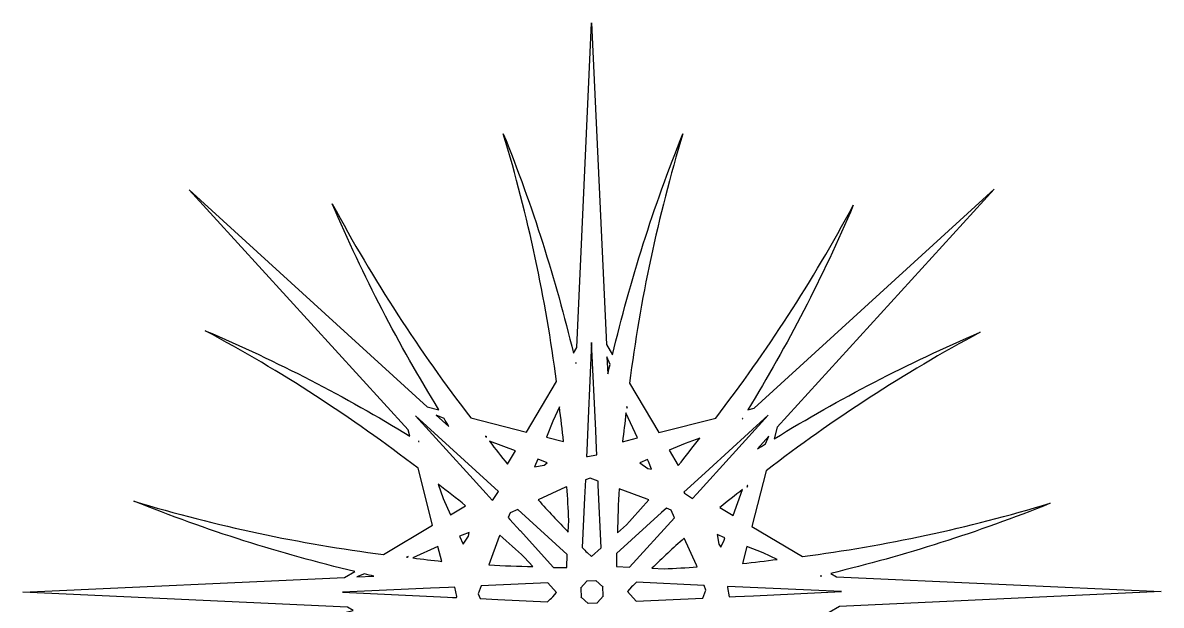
# Model space of a CAD drawing. Header units: centimetres. Extents: x -10.7 to 10.7, y -10.7 to 10.7.
# Drawn here: x -10.68 to 10.68, y -0.25 to 10.68 of the extents above; entities that cross this region are included whole.
import ezdxf

# ---------------------------------------------------------------- set-up
doc = ezdxf.new("R2010")
doc.units = ezdxf.units.CM
doc.header["$MEASUREMENT"] = 0
doc.layers.add('Camada 1', color=7, linetype='Continuous')

msp = doc.modelspace()

# ---------------------------------------------------------------- linework, layer by layer
at = {"layer": 'Camada 1'}
for points, knots in [([(3.91683, -0.70236), (5.48472, -0.9062), (7.02939, -1.2315), (8.59831, -1.70468), (8.59831, -1.70468), (7.2179, -1.14964), (5.84646, -0.71977), (4.45176, -0.38496), (4.45176, -0.38496), (4.45176, -0.38496), (4.64345, -0.2709), (4.64345, -0.2709), (4.64345, -0.2709), (4.64345, -0.2709), (10.68211, 0.00636), (10.68211, 0.00636), (10.68211, 0.00636), (10.68211, 0.00636), (4.59014, 0.28623), (4.59014, 0.28623), (4.59014, 0.28623), (4.59014, 0.28623), (4.48293, 0.3496), (4.48293, 0.3496), (4.48293, 0.3496), (5.86757, 0.68387), (7.22899, 1.11321), (8.59831, 1.66455), (8.59831, 1.66455), (7.04044, 1.19507), (5.50636, 0.8703), (3.94955, 0.66646), (3.94955, 0.66646), (3.94955, 0.66646), (3.0006, 1.22992), (3.0006, 1.22992), (3.0006, 1.22992), (3.0006, 1.22992), (3.26622, 2.27185), (3.26622, 2.27185), (3.26622, 2.27185), (4.51886, 3.23718), (5.84173, 4.09904), (7.28603, 4.87427), (7.28603, 4.87427), (5.91723, 4.29126), (4.64295, 3.62533), (3.41991, 2.87598), (3.41991, 2.87598), (3.41991, 2.87598), (3.47481, 3.09199), (3.47481, 3.09199), (3.47481, 3.09199), (3.47481, 3.09199), (7.549, 7.55855), (7.549, 7.55855), (7.549, 7.55855), (7.549, 7.55855), (3.04285, 3.44789), (3.04285, 3.44789), (3.04285, 3.44789), (3.04285, 3.44789), (2.92297, 3.41725), (2.92297, 3.41725), (2.92297, 3.41725), (3.666, 4.63238), (4.32455, 5.89872), (4.90332, 7.25749), (4.90332, 7.25749), (4.13336, 5.82374), (3.27838, 4.50879), (2.32202, 3.26411), (2.32202, 3.26411), (2.32202, 3.26411), (1.2521, 2.99162), (1.2521, 2.99162), (1.2521, 2.99162), (1.2521, 2.99162), (0.70288, 3.91631), (0.70288, 3.91631), (0.70288, 3.91631), (0.90621, 5.48473), (1.23202, 7.02993), (1.7052, 8.59941), (1.7052, 8.59941), (1.14965, 7.21897), (0.71979, 5.84647), (0.38498, 4.4518), (0.38498, 4.4518), (0.38498, 4.4518), (0.27092, 4.64349), (0.27092, 4.64349), (0.27092, 4.64349), (0.27092, 4.64349), (-0.00631, 10.68215), (-0.00631, 10.68215), (-0.00631, 10.68215), (-0.00631, 10.68215), (-0.28621, 4.58959), (-0.28621, 4.58959), (-0.28621, 4.58959), (-0.28621, 4.58959), (-0.34958, 4.48344), (-0.34958, 4.48344), (-0.34958, 4.48344), (-0.68333, 5.86703), (-1.11266, 7.22897), (-1.664, 8.59938), (-1.664, 8.59938), (-1.19505, 7.04045), (-0.86975, 5.50637), (-0.66644, 3.94904), (-0.66644, 3.94904), (-0.66644, 3.94904), (-1.2299, 3.00059), (-1.2299, 3.00059), (-1.2299, 3.00059), (-1.2299, 3.00059), (-2.27183, 3.2657), (-2.27183, 3.2657), (-2.27183, 3.2657), (-3.23663, 4.51832), (-4.09902, 5.84171), (-4.87425, 7.28604), (-4.87425, 7.28604), (-4.29124, 5.91724), (-3.62478, 4.64296), (-2.87493, 3.4199), (-2.87493, 3.4199), (-2.87493, 3.4199), (-3.09197, 3.47483), (-3.09197, 3.47483), (-3.09197, 3.47483), (-3.09197, 3.47483), (-7.55797, 7.54901), (-7.55797, 7.54901), (-7.55797, 7.54901), (-7.55797, 7.54901), (-3.44788, 3.04284), (-3.44788, 3.04284), (-3.44788, 3.04284), (-3.44788, 3.04284), (-3.41724, 2.92349), (-3.41724, 2.92349), (-3.41724, 2.92349), (-4.63184, 3.66546), (-5.89819, 4.32451), (-7.25695, 4.90382), (-7.25695, 4.90382), (-5.8232, 4.13386), (-4.50878, 3.27835), (-3.2641, 2.32199), (-3.2641, 2.32199), (-3.2641, 2.32199), (-2.99108, 1.25154), (-2.99108, 1.25154), (-2.99108, 1.25154), (-2.99108, 1.25154), (-3.91577, 0.70287), (-3.91577, 0.70287), (-3.91577, 0.70287), (-5.48419, 0.90618), (-7.02939, 1.23201), (-8.59887, 1.70516), (-8.59887, 1.70516), (-7.21843, 1.14961), (-5.84646, 0.71922), (-4.45126, 0.38494), (-4.45126, 0.38494), (-4.45126, 0.38494), (-4.64348, 0.27088), (-4.64348, 0.27088), (-4.64348, 0.27088), (-4.64348, 0.27088), (-10.68214, -0.00632), (-10.68214, -0.00632), (-10.68214, -0.00632), (-10.68214, -0.00632), (-4.58908, -0.2862), (-4.58908, -0.2862), (-4.58908, -0.2862), (-4.58908, -0.2862), (-4.48293, -0.34904), (-4.48293, -0.34904), (-4.48293, -0.34904), (-5.86704, -0.68334), (-7.22793, -1.11265), (-8.59887, -1.66452), (-8.59887, -1.66452), (-7.04047, -1.19451), (-5.50639, -0.86974), (-3.94959, -0.66593), (-3.94959, -0.66593), (-3.94959, -0.66593), (-3.00061, -1.22939), (-3.00061, -1.22939), (-3.00061, -1.22939), (-3.00061, -1.22939), (-3.26625, -2.27182), (-3.26625, -2.27182), (-3.26625, -2.27182), (-4.51887, -3.23718), (-5.84173, -4.09901), (-7.28554, -4.87424), (-7.28554, -4.87424), (-5.91674, -4.29123), (-4.64246, -3.62475), (-3.41992, -2.87545), (-3.41992, -2.87545), (-3.41992, -2.87545), (-3.47538, -3.09193), (-3.47538, -3.09193), (-3.47538, -3.09193), (-3.47538, -3.09193), (-7.549, -7.55796), (-7.549, -7.55796), (-7.549, -7.55796), (-7.549, -7.55796), (-3.04336, -3.44787), (-3.04336, -3.44787), (-3.04336, -3.44787), (-3.04336, -3.44787), (-2.92348, -3.41723), (-2.92348, -3.41723), (-2.92348, -3.41723), (-3.66545, -4.63241), (-4.3245, -5.89873), (-4.90328, -7.257), (-4.90328, -7.257), (-4.13385, -5.82267), (-3.27834, -4.50827), (-2.32198, -3.26359), (-2.32198, -3.26359), (-2.32198, -3.26359), (-1.25206, -2.99104), (-1.25206, -2.99104), (-1.25206, -2.99104), (-1.25206, -2.99104), (-0.70286, -3.91573), (-0.70286, -3.91573), (-0.70286, -3.91573), (-0.90617, -5.48415), (-1.232, -7.02935), (-1.70515, -8.5988), (-1.70515, -8.5988), (-1.1496, -7.21842), (-0.71974, -5.84642), (-0.38493, -4.45177), (-0.38493, -4.45177), (-0.38493, -4.45177), (-0.27034, -4.64396), (-0.27034, -4.64396), (-0.27034, -4.64396), (-0.27034, -4.64396), (0.00689, -10.68215), (0.00689, -10.68215), (0.00689, -10.68215), (0.00689, -10.68215), (0.28679, -4.588), (0.28679, -4.588), (0.28679, -4.588), (0.28679, -4.588), (0.34963, -4.48288), (0.34963, -4.48288), (0.34963, -4.48288), (0.68338, -5.86652), (1.11324, -7.22846), (1.66456, -8.59882), (1.66456, -8.59882), (1.19455, -7.04048), (0.8698, -5.50634), (0.66647, -3.94954), (0.66647, -3.94954), (0.66647, -3.94954), (1.22995, -3.00056), (1.22995, -3.00056), (1.22995, -3.00056), (1.22995, -3.00056), (2.27238, -3.26623), (2.27238, -3.26623), (2.27238, -3.26623), (3.23771, -4.51882), (4.09957, -5.84168), (4.87477, -7.28604), (4.87477, -7.28604), (4.29176, -5.91666), (3.6253, -4.64296), (2.87598, -3.41987), (2.87598, -3.41987), (2.87598, -3.41987), (3.09302, -3.47533), (3.09302, -3.47533), (3.09302, -3.47533), (3.09302, -3.47533), (7.5585, -7.54846), (7.5585, -7.54846), (7.5585, -7.54846), (7.5585, -7.54846), (3.44788, -3.04181), (3.44788, -3.04181), (3.44788, -3.04181), (3.44788, -3.04181), (3.41727, -2.92243), (3.41727, -2.92243), (3.41727, -2.92243), (4.6324, -3.66493), (5.89824, -4.32401), (7.25698, -4.90329), (7.25698, -4.90329), (5.82323, -4.13388), (4.50933, -3.27888), (3.26413, -2.32199), (3.26413, -2.32199), (3.26413, -2.32199), (2.99164, -1.25157), (2.99164, -1.25157), (2.99164, -1.25157), (2.99164, -1.25157), (3.91683, -0.70236), (3.91683, -0.70236)], [0, 0, 0, 0, 0.01234568, 0.01234568, 0.01234568, 0.01234568, 0.02469136, 0.02469136, 0.02469136, 0.02469136, 0.03703704, 0.03703704, 0.03703704, 0.03703704, 0.04938272, 0.04938272, 0.04938272, 0.04938272, 0.0617284, 0.0617284, 0.0617284, 0.0617284, 0.07407407, 0.07407407, 0.07407407, 0.07407407, 0.08641975, 0.08641975, 0.08641975, 0.08641975, 0.09876543, 0.09876543, 0.09876543, 0.09876543, 0.11111111, 0.11111111, 0.11111111, 0.11111111, 0.12345679, 0.12345679, 0.12345679, 0.12345679, 0.13580247, 0.13580247, 0.13580247, 0.13580247, 0.14814815, 0.14814815, 0.14814815, 0.14814815, 0.16049383, 0.16049383, 0.16049383, 0.16049383, 0.17283951, 0.17283951, 0.17283951, 0.17283951, 0.18518519, 0.18518519, 0.18518519, 0.18518519, 0.19753086, 0.19753086, 0.19753086, 0.19753086, 0.20987654, 0.20987654, 0.20987654, 0.20987654, 0.22222222, 0.22222222, 0.22222222, 0.22222222, 0.2345679, 0.2345679, 0.2345679, 0.2345679, 0.24691358, 0.24691358, 0.24691358, 0.24691358, 0.25925926, 0.25925926, 0.25925926, 0.25925926, 0.27160494, 0.27160494, 0.27160494, 0.27160494, 0.28395062, 0.28395062, 0.28395062, 0.28395062, 0.2962963, 0.2962963, 0.2962963, 0.2962963, 0.30864198, 0.30864198, 0.30864198, 0.30864198, 0.32098765, 0.32098765, 0.32098765, 0.32098765, 0.33333333, 0.33333333, 0.33333333, 0.33333333, 0.34567901, 0.34567901, 0.34567901, 0.34567901, 0.35802469, 0.35802469, 0.35802469, 0.35802469, 0.37037037, 0.37037037, 0.37037037, 0.37037037, 0.38271605, 0.38271605, 0.38271605, 0.38271605, 0.39506173, 0.39506173, 0.39506173, 0.39506173, 0.40740741, 0.40740741, 0.40740741, 0.40740741, 0.41975309, 0.41975309, 0.41975309, 0.41975309, 0.43209877, 0.43209877, 0.43209877, 0.43209877, 0.44444444, 0.44444444, 0.44444444, 0.44444444, 0.45679012, 0.45679012, 0.45679012, 0.45679012, 0.4691358, 0.4691358, 0.4691358, 0.4691358, 0.48148148, 0.48148148, 0.48148148, 0.48148148, 0.49382716, 0.49382716, 0.49382716, 0.49382716, 0.50617284, 0.50617284, 0.50617284, 0.50617284, 0.51851852, 0.51851852, 0.51851852, 0.51851852, 0.5308642, 0.5308642, 0.5308642, 0.5308642, 0.54320988, 0.54320988, 0.54320988, 0.54320988, 0.55555556, 0.55555556, 0.55555556, 0.55555556, 0.56790123, 0.56790123, 0.56790123, 0.56790123, 0.58024691, 0.58024691, 0.58024691, 0.58024691, 0.59259259, 0.59259259, 0.59259259, 0.59259259, 0.60493827, 0.60493827, 0.60493827, 0.60493827, 0.61728395, 0.61728395, 0.61728395, 0.61728395, 0.62962963, 0.62962963, 0.62962963, 0.62962963, 0.64197531, 0.64197531, 0.64197531, 0.64197531, 0.65432099, 0.65432099, 0.65432099, 0.65432099, 0.66666667, 0.66666667, 0.66666667, 0.66666667, 0.67901235, 0.67901235, 0.67901235, 0.67901235, 0.69135802, 0.69135802, 0.69135802, 0.69135802, 0.7037037, 0.7037037, 0.7037037, 0.7037037, 0.71604938, 0.71604938, 0.71604938, 0.71604938, 0.72839506, 0.72839506, 0.72839506, 0.72839506, 0.74074074, 0.74074074, 0.74074074, 0.74074074, 0.75308642, 0.75308642, 0.75308642, 0.75308642, 0.7654321, 0.7654321, 0.7654321, 0.7654321, 0.77777778, 0.77777778, 0.77777778, 0.77777778, 0.79012346, 0.79012346, 0.79012346, 0.79012346, 0.80246914, 0.80246914, 0.80246914, 0.80246914, 0.81481481, 0.81481481, 0.81481481, 0.81481481, 0.82716049, 0.82716049, 0.82716049, 0.82716049, 0.83950617, 0.83950617, 0.83950617, 0.83950617, 0.85185185, 0.85185185, 0.85185185, 0.85185185, 0.86419753, 0.86419753, 0.86419753, 0.86419753, 0.87654321, 0.87654321, 0.87654321, 0.87654321, 0.88888889, 0.88888889, 0.88888889, 0.88888889, 0.90123457, 0.90123457, 0.90123457, 0.90123457, 0.91358025, 0.91358025, 0.91358025, 0.91358025, 0.92592593, 0.92592593, 0.92592593, 0.92592593, 0.9382716, 0.9382716, 0.9382716, 0.9382716, 0.95061728, 0.95061728, 0.95061728, 0.95061728, 0.96296296, 0.96296296, 0.96296296, 0.96296296, 0.97530864, 0.97530864, 0.97530864, 0.97530864, 1, 1, 1, 1]), ([(-0.07179, 3.25726), (-0.07179, 3.25726), (-0.00631, 4.68204), (-0.00631, 4.68204), (-0.00631, 4.68204), (-0.00631, 4.68204), (0.06973, 3.03281), (0.06973, 3.03281), (0.06973, 3.03281), (0.06917, 3.03228), (0.06917, 3.03175), (0.06917, 3.03175), (0.06917, 3.03175), (0.06917, 3.03175), (0.08449, 2.69377), (0.08449, 2.69377), (0.08449, 2.69377), (0.08449, 2.69377), (0.08978, 2.57389), (0.08978, 2.57389), (0.08978, 2.57389), (0.08978, 2.57389), (-0.08291, 2.5401), (-0.08291, 2.5401), (-0.08291, 2.5401), (-0.08291, 2.5401), (-0.10455, 2.54433), (-0.10455, 2.54433), (-0.10455, 2.54433), (-0.10455, 2.54433), (-0.09979, 2.64678), (-0.09979, 2.64678), (-0.09979, 2.64678), (-0.09979, 2.64678), (-0.07179, 3.25726), (-0.07179, 3.25726)], [0, 0, 0, 0, 0.1, 0.1, 0.1, 0.1, 0.2, 0.2, 0.2, 0.2, 0.3, 0.3, 0.3, 0.3, 0.4, 0.4, 0.4, 0.4, 0.5, 0.5, 0.5, 0.5, 0.6, 0.6, 0.6, 0.6, 0.7, 0.7, 0.7, 0.7, 0.8, 0.8, 0.8, 0.8, 1, 1, 1, 1]), ([(-0.29889, 4.30551), (-0.29889, 4.30551), (-0.29995, 4.2886), (-0.29995, 4.2886), (-0.29995, 4.2886), (-0.30048, 4.29178), (-0.30154, 4.29442), (-0.30207, 4.29757), (-0.30207, 4.29757), (-0.30207, 4.29757), (-0.29889, 4.30551), (-0.29889, 4.30551)], [0, 0, 0, 0, 0.25, 0.25, 0.25, 0.25, 0.5, 0.5, 0.5, 0.5, 1, 1, 1, 1]), ([(0.33902, 4.26696), (0.32582, 4.20888), (0.30947, 4.15131), (0.29626, 4.09323), (0.29626, 4.09323), (0.29626, 4.09323), (0.28144, 4.41271), (0.28144, 4.41271), (0.28144, 4.41271), (0.28144, 4.41271), (0.33902, 4.26696), (0.33902, 4.26696)], [0, 0, 0, 0, 0.25, 0.25, 0.25, 0.25, 0.5, 0.5, 0.5, 0.5, 1, 1, 1, 1]), ([(-0.61099, 3.47483), (-0.58617, 3.25726), (-0.555, 3.04181), (-0.53495, 2.82319), (-0.53495, 2.82319), (-0.53495, 2.82319), (-0.85496, 2.90452), (-0.85496, 2.90452), (-0.85496, 2.90452), (-0.85496, 2.90452), (-0.73455, 3.20765), (-0.73455, 3.20765), (-0.73455, 3.20765), (-0.73455, 3.20765), (-0.61099, 3.47483), (-0.61099, 3.47483)], [0, 0, 0, 0, 0.2, 0.2, 0.2, 0.2, 0.4, 0.4, 0.4, 0.4, 0.6, 0.6, 0.6, 0.6, 1, 1, 1, 1]), ([(0.66277, 3.45107), (0.66277, 3.45107), (0.65063, 3.46904), (0.65063, 3.46904), (0.65063, 3.46904), (0.65116, 3.47222), (0.65169, 3.47536), (0.65222, 3.47907), (0.65222, 3.47907), (0.65222, 3.47907), (0.66277, 3.45107), (0.66277, 3.45107)], [0, 0, 0, 0, 0.25, 0.25, 0.25, 0.25, 0.5, 0.5, 0.5, 0.5, 1, 1, 1, 1]), ([(-1.75587, 1.8842), (-1.75587, 1.8842), (-1.85514, 1.73688), (-1.85514, 1.73688), (-1.85514, 1.73688), (-1.85514, 1.73688), (-1.87258, 1.72526), (-1.87258, 1.72526), (-1.87258, 1.72526), (-1.87258, 1.72526), (-1.98558, 1.84882), (-1.98558, 1.84882), (-1.98558, 1.84882), (-1.98558, 1.84882), (-2.35417, 2.25281), (-2.35417, 2.25281), (-2.35417, 2.25281), (-2.3547, 2.25281), (-2.35523, 2.25334), (-2.35523, 2.25387), (-2.35523, 2.25387), (-2.35523, 2.25387), (-3.3153, 3.30583), (-3.3153, 3.30583), (-3.3153, 3.30583), (-3.3153, 3.30583), (-1.75587, 1.8842), (-1.75587, 1.8842)], [0, 0, 0, 0, 0.125, 0.125, 0.125, 0.125, 0.25, 0.25, 0.25, 0.25, 0.375, 0.375, 0.375, 0.375, 0.5, 0.5, 0.5, 0.5, 0.625, 0.625, 0.625, 0.625, 0.75, 0.75, 0.75, 0.75, 1, 1, 1, 1]), ([(-2.77719, 3.25726), (-2.74552, 3.20657), (-2.71594, 3.15375), (-2.68424, 3.10306), (-2.68424, 3.10306), (-2.68424, 3.10306), (-2.92136, 3.3196), (-2.92136, 3.3196), (-2.92136, 3.3196), (-2.92136, 3.3196), (-2.77719, 3.25726), (-2.77719, 3.25726)], [0, 0, 0, 0, 0.25, 0.25, 0.25, 0.25, 0.5, 0.5, 0.5, 0.5, 1, 1, 1, 1]), ([(0.63792, 3.35971), (0.63792, 3.35971), (0.85551, 2.89076), (0.85551, 2.89076), (0.85551, 2.89076), (0.85551, 2.89076), (0.57508, 2.81895), (0.57508, 2.81895), (0.57508, 2.81895), (0.59146, 3.00059), (0.6184, 3.1791), (0.63792, 3.35971)], [0, 0, 0, 0, 0.25, 0.25, 0.25, 0.25, 0.5, 0.5, 0.5, 0.5, 1, 1, 1, 1]), ([(1.96449, 1.84515), (1.96449, 1.84515), (1.88422, 1.75641), (1.88422, 1.75641), (1.88422, 1.75641), (1.88422, 1.75641), (1.73584, 1.85621), (1.73584, 1.85621), (1.73584, 1.85621), (1.73584, 1.85621), (1.72475, 1.87259), (1.72475, 1.87259), (1.72475, 1.87259), (1.72475, 1.87259), (1.8494, 1.98615), (1.8494, 1.98615), (1.8494, 1.98615), (1.8494, 1.98615), (1.8494, 1.98668), (1.8494, 1.98668), (1.8494, 1.98668), (1.8494, 1.98668), (2.19899, 2.30566), (2.19899, 2.30566), (2.19899, 2.30566), (2.19899, 2.30566), (3.30585, 3.31536), (3.30585, 3.31536), (3.30585, 3.31536), (3.30585, 3.31536), (1.96449, 1.84515), (1.96449, 1.84515)], [0, 0, 0, 0, 0.11111111, 0.11111111, 0.11111111, 0.11111111, 0.22222222, 0.22222222, 0.22222222, 0.22222222, 0.33333333, 0.33333333, 0.33333333, 0.33333333, 0.44444444, 0.44444444, 0.44444444, 0.44444444, 0.55555556, 0.55555556, 0.55555556, 0.55555556, 0.66666667, 0.66666667, 0.66666667, 0.66666667, 0.77777778, 0.77777778, 0.77777778, 0.77777778, 1, 1, 1, 1]), ([(2.83267, 3.2562), (2.83267, 3.2562), (2.82105, 3.24564), (2.82105, 3.24564), (2.82105, 3.24564), (2.82264, 3.24829), (2.82423, 3.25093), (2.82581, 3.25302), (2.82581, 3.25302), (2.82581, 3.25302), (2.83267, 3.2562), (2.83267, 3.2562)], [0, 0, 0, 0, 0.25, 0.25, 0.25, 0.25, 0.5, 0.5, 0.5, 0.5, 1, 1, 1, 1]), ([(-3.25616, 2.83266), (-3.25616, 2.83266), (-3.2456, 2.82104), (-3.2456, 2.82104), (-3.2456, 2.82104), (-3.24825, 2.82316), (-3.25036, 2.82422), (-3.25298, 2.8258), (-3.25298, 2.8258), (-3.25298, 2.8258), (-3.25616, 2.83266), (-3.25616, 2.83266)], [0, 0, 0, 0, 0.25, 0.25, 0.25, 0.25, 0.5, 0.5, 0.5, 0.5, 1, 1, 1, 1]), ([(-1.97082, 2.90925), (-1.97082, 2.90925), (-1.99299, 2.91348), (-1.99299, 2.91348), (-1.99299, 2.91348), (-1.99458, 2.91613), (-1.99669, 2.91875), (-1.99881, 2.92139), (-1.99881, 2.92139), (-1.99881, 2.92139), (-1.97082, 2.90925), (-1.97082, 2.90925)], [0, 0, 0, 0, 0.25, 0.25, 0.25, 0.25, 0.5, 0.5, 0.5, 0.5, 1, 1, 1, 1]), ([(-1.58638, 2.39964), (-1.70309, 2.54011), (-1.81083, 2.68534), (-1.92436, 2.82739), (-1.92436, 2.82739), (-1.92436, 2.82739), (-1.43853, 2.6489), (-1.43853, 2.6489), (-1.43853, 2.6489), (-1.43853, 2.6489), (-1.58638, 2.39964), (-1.58638, 2.39964)], [0, 0, 0, 0, 0.25, 0.25, 0.25, 0.25, 0.5, 0.5, 0.5, 0.5, 1, 1, 1, 1]), ([(2.02574, 2.8897), (1.88951, 2.71859), (1.75907, 2.54328), (1.61857, 2.37482), (1.61857, 2.37482), (1.61857, 2.37482), (1.44958, 2.65946), (1.44958, 2.65946), (1.44958, 2.65946), (1.44958, 2.65946), (1.74898, 2.78831), (1.74898, 2.78831), (1.74898, 2.78831), (1.74898, 2.78831), (2.02574, 2.8897), (2.02574, 2.8897)], [0, 0, 0, 0, 0.2, 0.2, 0.2, 0.2, 0.4, 0.4, 0.4, 0.4, 0.6, 0.6, 0.6, 0.6, 1, 1, 1, 1]), ([(3.25725, 2.77773), (3.20656, 2.74606), (3.1548, 2.71701), (3.10411, 2.68531), (3.10411, 2.68531), (3.10411, 2.68531), (3.31959, 2.92137), (3.31959, 2.92137), (3.31959, 2.92137), (3.31959, 2.92137), (3.25725, 2.77773), (3.25725, 2.77773)], [0, 0, 0, 0, 0.25, 0.25, 0.25, 0.25, 0.5, 0.5, 0.5, 0.5, 1, 1, 1, 1]), ([(-0.83911, 2.42075), (-0.83911, 2.42075), (-0.89824, 2.38061), (-0.89824, 2.38061), (-0.89824, 2.38061), (-0.89824, 2.38061), (-1.07673, 2.34576), (-1.07673, 2.34576), (-1.07673, 2.34576), (-1.07673, 2.34576), (-1.0176, 2.49469), (-1.0176, 2.49469), (-1.0176, 2.49469), (-1.0176, 2.49469), (-0.97746, 2.48043), (-0.97746, 2.48043), (-0.97746, 2.48043), (-0.97746, 2.48043), (-0.83911, 2.42075), (-0.83911, 2.42075)], [0, 0, 0, 0, 0.16666667, 0.16666667, 0.16666667, 0.16666667, 0.33333333, 0.33333333, 0.33333333, 0.33333333, 0.5, 0.5, 0.5, 0.5, 0.66666667, 0.66666667, 0.66666667, 0.66666667, 1, 1, 1, 1]), ([(1.11743, 2.30563), (1.11743, 2.30563), (1.04827, 2.31883), (1.04827, 2.31883), (1.04827, 2.31883), (1.04827, 2.31883), (0.89722, 2.42075), (0.89722, 2.42075), (0.89722, 2.42075), (0.89722, 2.42075), (1.04457, 2.48412), (1.04457, 2.48412), (1.04457, 2.48412), (1.04457, 2.48412), (1.05986, 2.45033), (1.05986, 2.45033), (1.05986, 2.45033), (1.05986, 2.45033), (1.11743, 2.30563), (1.11743, 2.30563)], [0, 0, 0, 0, 0.16666667, 0.16666667, 0.16666667, 0.16666667, 0.33333333, 0.33333333, 0.33333333, 0.33333333, 0.5, 0.5, 0.5, 0.5, 0.66666667, 0.66666667, 0.66666667, 0.66666667, 1, 1, 1, 1]), ([(-2.88969, 2.02576), (-2.71805, 1.88953), (-2.54327, 1.75856), (-2.37428, 1.61809), (-2.37428, 1.61809), (-2.37428, 1.61809), (-2.65839, 1.4491), (-2.65839, 1.4491), (-2.65839, 1.4491), (-2.65839, 1.4491), (-2.78989, 1.75329), (-2.78989, 1.75329), (-2.78989, 1.75329), (-2.78989, 1.75329), (-2.88969, 2.02576), (-2.88969, 2.02576)], [0, 0, 0, 0, 0.2, 0.2, 0.2, 0.2, 0.4, 0.4, 0.4, 0.4, 0.6, 0.6, 0.6, 0.6, 1, 1, 1, 1]), ([(-0.49746, 1.96554), (-0.49746, 1.96554), (-0.46947, 1.97557), (-0.46947, 1.97557), (-0.46947, 1.97557), (-0.4568, 1.76697), (-0.44359, 1.5589), (-0.43462, 1.34875), (-0.43462, 1.34875), (-0.43462, 1.34875), (-0.44518, 1.12007), (-0.44518, 1.12007), (-0.44518, 1.12007), (-0.63478, 1.32234), (-0.827, 1.523), (-1.00864, 1.7279), (-1.00864, 1.7279), (-1.00864, 1.7279), (-0.49746, 1.96554), (-0.49746, 1.96554)], [0, 0, 0, 0, 0.16666667, 0.16666667, 0.16666667, 0.16666667, 0.33333333, 0.33333333, 0.33333333, 0.33333333, 0.5, 0.5, 0.5, 0.5, 0.66666667, 0.66666667, 0.66666667, 0.66666667, 1, 1, 1, 1]), ([(0.11299, 2.08066), (0.11299, 2.08066), (0.11619, 2.00779), (0.11619, 2.00779), (0.11619, 2.00779), (0.11619, 2.00779), (0.17056, 0.82751), (0.17056, 0.82751), (0.17056, 0.82751), (0.17056, 0.82751), (-0.00952, 0.66326), (-0.00952, 0.66326), (-0.00952, 0.66326), (-0.00952, 0.66326), (-0.09138, 0.73824), (-0.09138, 0.73824), (-0.09138, 0.73824), (-0.12305, 0.77047), (-0.15157, 0.80425), (-0.18274, 0.83698), (-0.18274, 0.83698), (-0.18274, 0.83698), (-0.13996, 1.76905), (-0.13996, 1.76905), (-0.13996, 1.76905), (-0.13996, 1.76799), (-0.14049, 1.76587), (-0.14049, 1.76482), (-0.14049, 1.76482), (-0.14049, 1.76482), (-0.12464, 2.10174), (-0.12464, 2.10174), (-0.12464, 2.10174), (-0.12464, 2.10174), (-0.03434, 2.13447), (-0.03434, 2.13447), (-0.03434, 2.13447), (-0.03434, 2.13447), (0.11299, 2.08066), (0.11299, 2.08066)], [0, 0, 0, 0, 0.09090909, 0.09090909, 0.09090909, 0.09090909, 0.18181818, 0.18181818, 0.18181818, 0.18181818, 0.27272727, 0.27272727, 0.27272727, 0.27272727, 0.36363636, 0.36363636, 0.36363636, 0.36363636, 0.45454545, 0.45454545, 0.45454545, 0.45454545, 0.54545455, 0.54545455, 0.54545455, 0.54545455, 0.63636364, 0.63636364, 0.63636364, 0.63636364, 0.72727273, 0.72727273, 0.72727273, 0.72727273, 0.81818182, 0.81818182, 0.81818182, 0.81818182, 1, 1, 1, 1]), ([(1.03612, 1.7427), (1.03612, 1.7427), (1.06517, 1.72897), (1.06517, 1.72897), (1.06517, 1.72897), (0.92788, 1.57371), (0.79003, 1.4174), (0.64797, 1.2632), (0.64797, 1.2632), (0.64797, 1.2632), (0.47739, 1.10741), (0.47739, 1.10741), (0.47739, 1.10741), (0.48583, 1.38411), (0.49218, 1.66243), (0.50856, 1.93598), (0.50856, 1.93598), (0.50856, 1.93598), (1.03612, 1.7427), (1.03612, 1.7427)], [0, 0, 0, 0, 0.16666667, 0.16666667, 0.16666667, 0.16666667, 0.33333333, 0.33333333, 0.33333333, 0.33333333, 0.5, 0.5, 0.5, 0.5, 0.66666667, 0.66666667, 0.66666667, 0.66666667, 1, 1, 1, 1]), ([(2.39963, 1.58639), (2.53957, 1.7031), (2.6848, 1.81084), (2.82632, 1.92437), (2.82632, 1.92437), (2.82632, 1.92437), (2.64889, 1.43854), (2.64889, 1.43854), (2.64889, 1.43854), (2.64889, 1.43854), (2.39963, 1.58639), (2.39963, 1.58639)], [0, 0, 0, 0, 0.25, 0.25, 0.25, 0.25, 0.5, 0.5, 0.5, 0.5, 1, 1, 1, 1]), ([(2.90871, 1.96977), (2.90871, 1.96977), (2.91292, 1.993), (2.91292, 1.993), (2.91292, 1.993), (2.91557, 1.99512), (2.91821, 1.99723), (2.92136, 1.99935), (2.92136, 1.99935), (2.92136, 1.99935), (2.90871, 1.96977), (2.90871, 1.96977)], [0, 0, 0, 0, 0.25, 0.25, 0.25, 0.25, 0.5, 0.5, 0.5, 0.5, 1, 1, 1, 1]), ([(-1.34979, 1.15176), (-1.34926, 1.15123), (-1.3482, 1.15017), (-1.34767, 1.14911), (-1.34767, 1.14911), (-1.34767, 1.14911), (-1.53989, 1.35982), (-1.53989, 1.35982), (-1.53989, 1.35982), (-1.53989, 1.35982), (-1.57474, 1.39784), (-1.57474, 1.39784), (-1.57474, 1.39784), (-1.57474, 1.39784), (-1.53407, 1.48444), (-1.53407, 1.48444), (-1.53407, 1.48444), (-1.53407, 1.48444), (-1.39096, 1.55098), (-1.39096, 1.55098), (-1.39096, 1.55098), (-1.39096, 1.55098), (-0.46418, 0.7055), (-0.46418, 0.7055), (-0.46418, 0.7055), (-0.46418, 0.7055), (-0.47527, 0.46206), (-0.47527, 0.46206), (-0.47527, 0.46206), (-0.47527, 0.46206), (-0.58722, 0.4573), (-0.58722, 0.4573), (-0.58722, 0.4573), (-0.63209, 0.45783), (-0.67593, 0.46153), (-0.72083, 0.46206), (-0.72083, 0.46206), (-0.72083, 0.46206), (-1.34979, 1.15176), (-1.34979, 1.15176)], [0, 0, 0, 0, 0.09090909, 0.09090909, 0.09090909, 0.09090909, 0.18181818, 0.18181818, 0.18181818, 0.18181818, 0.27272727, 0.27272727, 0.27272727, 0.27272727, 0.36363636, 0.36363636, 0.36363636, 0.36363636, 0.45454545, 0.45454545, 0.45454545, 0.45454545, 0.54545455, 0.54545455, 0.54545455, 0.54545455, 0.63636364, 0.63636364, 0.63636364, 0.63636364, 0.72727273, 0.72727273, 0.72727273, 0.72727273, 0.81818182, 0.81818182, 0.81818182, 0.81818182, 1, 1, 1, 1]), ([(1.30491, 1.49027), (1.30491, 1.49027), (1.30544, 1.48974), (1.30544, 1.48974), (1.30544, 1.48974), (1.30544, 1.48974), (1.39839, 1.57475), (1.39839, 1.57475), (1.39839, 1.57475), (1.39839, 1.57475), (1.48449, 1.53461), (1.48449, 1.53461), (1.48449, 1.53461), (1.48449, 1.53461), (1.55103, 1.3915), (1.55103, 1.3915), (1.55103, 1.3915), (1.55103, 1.3915), (0.70552, 0.46471), (0.70552, 0.46471), (0.70552, 0.46471), (0.70552, 0.46471), (0.46261, 0.47633), (0.46261, 0.47633), (0.46261, 0.47633), (0.46261, 0.47633), (0.45732, 0.58722), (0.45732, 0.58722), (0.45732, 0.58722), (0.45788, 0.63262), (0.46155, 0.67593), (0.46261, 0.72134), (0.46261, 0.72134), (0.46261, 0.72134), (1.30491, 1.49027), (1.30491, 1.49027)], [0, 0, 0, 0, 0.1, 0.1, 0.1, 0.1, 0.2, 0.2, 0.2, 0.2, 0.3, 0.3, 0.3, 0.3, 0.4, 0.4, 0.4, 0.4, 0.5, 0.5, 0.5, 0.5, 0.6, 0.6, 0.6, 0.6, 0.7, 0.7, 0.7, 0.7, 0.8, 0.8, 0.8, 0.8, 1, 1, 1, 1]), ([(-2.30456, 1.1185), (-2.30456, 1.1185), (-2.31829, 1.04878), (-2.31829, 1.04878), (-2.31829, 1.04878), (-2.31829, 1.04878), (-2.42021, 0.8972), (-2.42021, 0.8972), (-2.42021, 0.8972), (-2.42021, 0.8972), (-2.48358, 1.04455), (-2.48358, 1.04455), (-2.48358, 1.04455), (-2.48358, 1.04455), (-2.43818, 1.06566), (-2.43818, 1.06566), (-2.43818, 1.06566), (-2.43818, 1.06566), (-2.30456, 1.1185), (-2.30456, 1.1185)], [0, 0, 0, 0, 0.16666667, 0.16666667, 0.16666667, 0.16666667, 0.33333333, 0.33333333, 0.33333333, 0.33333333, 0.5, 0.5, 0.5, 0.5, 0.66666667, 0.66666667, 0.66666667, 0.66666667, 1, 1, 1, 1]), ([(2.42024, 0.83913), (2.42024, 0.83913), (2.38116, 0.89774), (2.38116, 0.89774), (2.38116, 0.89774), (2.38116, 0.89774), (2.34579, 1.07729), (2.34579, 1.07729), (2.34579, 1.07729), (2.34579, 1.07729), (2.4947, 1.01816), (2.4947, 1.01816), (2.4947, 1.01816), (2.4947, 1.01816), (2.47885, 0.97485), (2.47885, 0.97485), (2.47885, 0.97485), (2.47885, 0.97485), (2.42024, 0.83913), (2.42024, 0.83913)], [0, 0, 0, 0, 0.16666667, 0.16666667, 0.16666667, 0.16666667, 0.33333333, 0.33333333, 0.33333333, 0.33333333, 0.5, 0.5, 0.5, 0.5, 0.66666667, 0.66666667, 0.66666667, 0.66666667, 1, 1, 1, 1]), ([(-2.81894, 0.5751), (-3.0006, 0.59148), (-3.17909, 0.61841), (-3.3597, 0.63794), (-3.3597, 0.63794), (-3.3597, 0.63794), (-2.89022, 0.85551), (-2.89022, 0.85551), (-2.89022, 0.85551), (-2.89022, 0.85551), (-2.81894, 0.5751), (-2.81894, 0.5751)], [0, 0, 0, 0, 0.25, 0.25, 0.25, 0.25, 0.5, 0.5, 0.5, 0.5, 1, 1, 1, 1]), ([(-1.73952, 1.04193), (-1.73952, 1.04193), (-1.72896, 1.06516), (-1.72896, 1.06516), (-1.72896, 1.06516), (-1.57317, 0.92734), (-1.41739, 0.79002), (-1.26372, 0.64849), (-1.26372, 0.64849), (-1.26372, 0.64849), (-1.1074, 0.47685), (-1.1074, 0.47685), (-1.1074, 0.47685), (-1.38357, 0.48582), (-1.66138, 0.49217), (-1.93491, 0.50905), (-1.93491, 0.50905), (-1.93491, 0.50905), (-1.73952, 1.04193), (-1.73952, 1.04193)], [0, 0, 0, 0, 0.16666667, 0.16666667, 0.16666667, 0.16666667, 0.33333333, 0.33333333, 0.33333333, 0.33333333, 0.5, 0.5, 0.5, 0.5, 0.66666667, 0.66666667, 0.66666667, 0.66666667, 1, 1, 1, 1]), ([(1.96396, 0.5017), (1.96396, 0.5017), (1.97555, 0.46947), (1.97555, 0.46947), (1.97555, 0.46947), (1.76857, 0.4568), (1.56206, 0.44359), (1.35296, 0.43515), (1.35296, 0.43515), (1.35296, 0.43515), (1.12005, 0.44571), (1.12005, 0.44571), (1.12005, 0.44571), (1.32232, 0.63531), (1.52298, 0.827), (1.72841, 1.00917), (1.72841, 1.00917), (1.72841, 1.00917), (1.96396, 0.5017), (1.96396, 0.5017)], [0, 0, 0, 0, 0.16666667, 0.16666667, 0.16666667, 0.16666667, 0.33333333, 0.33333333, 0.33333333, 0.33333333, 0.5, 0.5, 0.5, 0.5, 0.66666667, 0.66666667, 0.66666667, 0.66666667, 1, 1, 1, 1]), ([(3.4764, 0.61153), (3.2583, 0.58618), (3.04232, 0.55501), (2.82317, 0.53496), (2.82317, 0.53496), (2.82317, 0.53496), (2.90503, 0.8555), (2.90503, 0.8555), (2.90503, 0.8555), (2.90503, 0.8555), (3.21078, 0.73406), (3.21078, 0.73406), (3.21078, 0.73406), (3.21078, 0.73406), (3.4764, 0.61153), (3.4764, 0.61153)], [0, 0, 0, 0, 0.2, 0.2, 0.2, 0.2, 0.4, 0.4, 0.4, 0.4, 0.6, 0.6, 0.6, 0.6, 1, 1, 1, 1]), ([(-3.44999, 0.66381), (-3.44999, 0.66381), (-3.46901, 0.65061), (-3.46901, 0.65061), (-3.46901, 0.65061), (-3.47271, 0.65167), (-3.47586, 0.65167), (-3.47957, 0.6522), (-3.47957, 0.6522), (-3.47957, 0.6522), (-3.44999, 0.66381), (-3.44999, 0.66381)], [0, 0, 0, 0, 0.25, 0.25, 0.25, 0.25, 0.5, 0.5, 0.5, 0.5, 1, 1, 1, 1]), ([(-4.26748, 0.33904), (-4.20887, 0.32584), (-4.1513, 0.30946), (-4.09323, 0.29626), (-4.09323, 0.29626), (-4.09323, 0.29626), (-4.41271, 0.28147), (-4.41271, 0.28147), (-4.41271, 0.28147), (-4.41271, 0.28147), (-4.26748, 0.33904), (-4.26748, 0.33904)], [0, 0, 0, 0, 0.25, 0.25, 0.25, 0.25, 0.5, 0.5, 0.5, 0.5, 1, 1, 1, 1]), ([(-0.07288, -0.21545), (-0.07288, -0.21545), (-0.2012, -0.09819), (-0.2012, -0.09819), (-0.2012, -0.09819), (-0.2012, -0.09819), (-0.20438, -0.10137), (-0.20438, -0.10137), (-0.20438, -0.10137), (-0.20438, -0.10137), (-0.21229, 0.07291), (-0.21229, 0.07291), (-0.21229, 0.07291), (-0.21229, 0.07291), (-0.21546, 0.07292), (-0.21546, 0.07292), (-0.21546, 0.07292), (-0.21546, 0.07292), (-0.09822, 0.20175), (-0.09822, 0.20175), (-0.09822, 0.20175), (-0.09822, 0.20175), (-0.10034, 0.20387), (-0.10034, 0.20387), (-0.10034, 0.20387), (-0.10034, 0.20387), (0.07288, 0.21181), (0.07288, 0.21181), (0.07288, 0.21181), (0.07288, 0.21181), (0.07288, 0.21657), (0.07288, 0.21657), (0.07288, 0.21657), (0.07288, 0.21657), (0.20171, 0.0988), (0.20171, 0.0988), (0.20171, 0.0988), (0.20171, 0.0988), (0.20436, 0.10147), (0.20436, 0.10147), (0.20436, 0.10147), (0.20436, 0.10147), (0.2123, -0.07228), (0.2123, -0.07228), (0.2123, -0.07228), (0.2123, -0.07228), (0.21546, -0.07228), (0.21546, -0.07228), (0.21546, -0.07228), (0.21546, -0.07228), (0.0982, -0.20063), (0.0982, -0.20063), (0.0982, -0.20063), (0.0982, -0.20063), (0.10138, -0.20378), (0.10138, -0.20378), (0.10138, -0.20378), (0.10138, -0.20378), (-0.07287, -0.21169), (-0.07287, -0.21169), (-0.07287, -0.21169), (-0.07287, -0.21169), (-0.07288, -0.21545), (-0.07288, -0.21545)], [0, 0, 0, 0, 0.05882353, 0.05882353, 0.05882353, 0.05882353, 0.11764706, 0.11764706, 0.11764706, 0.11764706, 0.17647059, 0.17647059, 0.17647059, 0.17647059, 0.23529412, 0.23529412, 0.23529412, 0.23529412, 0.29411765, 0.29411765, 0.29411765, 0.29411765, 0.35294118, 0.35294118, 0.35294118, 0.35294118, 0.41176471, 0.41176471, 0.41176471, 0.41176471, 0.47058824, 0.47058824, 0.47058824, 0.47058824, 0.52941176, 0.52941176, 0.52941176, 0.52941176, 0.58823529, 0.58823529, 0.58823529, 0.58823529, 0.64705882, 0.64705882, 0.64705882, 0.64705882, 0.70588235, 0.70588235, 0.70588235, 0.70588235, 0.76470588, 0.76470588, 0.76470588, 0.76470588, 0.82352941, 0.82352941, 0.82352941, 0.82352941, 0.88235294, 0.88235294, 0.88235294, 0.88235294, 1, 1, 1, 1]), ([(4.30656, 0.29943), (4.30656, 0.29943), (4.28807, 0.29996), (4.28807, 0.29996), (4.28807, 0.29996), (4.29125, 0.30102), (4.29495, 0.30208), (4.29812, 0.30314), (4.29812, 0.30314), (4.29812, 0.30314), (4.30656, 0.29943), (4.30656, 0.29943)], [0, 0, 0, 0, 0.25, 0.25, 0.25, 0.25, 0.5, 0.5, 0.5, 0.5, 1, 1, 1, 1]), ([(-3.03227, 0.06972), (-3.03174, 0.06916), (-3.03121, 0.06916), (-3.03121, 0.06916), (-3.03121, 0.06916), (-3.03121, 0.06916), (-2.69376, 0.08448), (-2.69376, 0.08448), (-2.69376, 0.08448), (-2.69376, 0.08448), (-2.69376, 0.08448), (-2.69376, 0.08448), (-2.69376, 0.08448), (-2.69376, 0.08448), (-2.57388, 0.08977), (-2.57388, 0.08977), (-2.57388, 0.08977), (-2.57388, 0.08977), (-2.53956, -0.08451), (-2.53956, -0.08451), (-2.53956, -0.08451), (-2.53956, -0.08451), (-2.54379, -0.10459), (-2.54379, -0.10459), (-2.54379, -0.10459), (-2.54379, -0.10459), (-2.62089, -0.10086), (-2.62089, -0.10086), (-2.62089, -0.10086), (-2.62089, -0.10086), (-2.71172, -0.09665), (-2.71172, -0.09665), (-2.71172, -0.09665), (-2.71172, -0.09665), (-4.68202, -0.00635), (-4.68202, -0.00635), (-4.68202, -0.00635), (-4.68202, -0.00635), (-3.03227, 0.06972), (-3.03227, 0.06972)], [0, 0, 0, 0, 0.09090909, 0.09090909, 0.09090909, 0.09090909, 0.18181818, 0.18181818, 0.18181818, 0.18181818, 0.27272727, 0.27272727, 0.27272727, 0.27272727, 0.36363636, 0.36363636, 0.36363636, 0.36363636, 0.45454545, 0.45454545, 0.45454545, 0.45454545, 0.54545455, 0.54545455, 0.54545455, 0.54545455, 0.63636364, 0.63636364, 0.63636364, 0.63636364, 0.72727273, 0.72727273, 0.72727273, 0.72727273, 0.81818182, 0.81818182, 0.81818182, 0.81818182, 1, 1, 1, 1]), ([(-2.08014, 0.11303), (-2.08014, 0.11303), (-0.82752, 0.17058), (-0.82752, 0.17058), (-0.82752, 0.17058), (-0.82752, 0.17058), (-0.66327, -0.0095), (-0.66327, -0.0095), (-0.66327, -0.0095), (-0.66327, -0.0095), (-0.73719, -0.09081), (-0.73719, -0.09081), (-0.73719, -0.09081), (-0.76992, -0.12248), (-0.80373, -0.151), (-0.83646, -0.1827), (-0.83646, -0.1827), (-0.83646, -0.1827), (-1.76853, -0.13994), (-1.76853, -0.13994), (-1.76853, -0.13994), (-1.76853, -0.13994), (-1.76801, -0.13994), (-1.76801, -0.13994), (-1.76801, -0.13994), (-1.76801, -0.13994), (-2.10176, -0.12462), (-2.10176, -0.12462), (-2.10176, -0.12462), (-2.10176, -0.12462), (-2.13452, -0.03588), (-2.13452, -0.03588), (-2.13452, -0.03588), (-2.13452, -0.03588), (-2.08014, 0.11303), (-2.08014, 0.11303)], [0, 0, 0, 0, 0.1, 0.1, 0.1, 0.1, 0.2, 0.2, 0.2, 0.2, 0.3, 0.3, 0.3, 0.3, 0.4, 0.4, 0.4, 0.4, 0.5, 0.5, 0.5, 0.5, 0.6, 0.6, 0.6, 0.6, 0.7, 0.7, 0.7, 0.7, 0.8, 0.8, 0.8, 0.8, 1, 1, 1, 1]), ([(2.0807, -0.11298), (2.0807, -0.11298), (0.82806, -0.17055), (0.82806, -0.17055), (0.82806, -0.17055), (0.82806, -0.17055), (0.66383, 0.00953), (0.66383, 0.00953), (0.66383, 0.00953), (0.66383, 0.00953), (0.74199, 0.09507), (0.74199, 0.09507), (0.74199, 0.09507), (0.77313, 0.12571), (0.80536, 0.15315), (0.8365, 0.18273), (0.8365, 0.18273), (0.8365, 0.18273), (2.10179, 0.12465), (2.10179, 0.12465), (2.10179, 0.12465), (2.10179, 0.12465), (2.13452, 0.03541), (2.13452, 0.03541), (2.13452, 0.03541), (2.13452, 0.03541), (2.0807, -0.11298), (2.0807, -0.11298)], [0, 0, 0, 0, 0.125, 0.125, 0.125, 0.125, 0.25, 0.25, 0.25, 0.25, 0.375, 0.375, 0.375, 0.375, 0.5, 0.5, 0.5, 0.5, 0.625, 0.625, 0.625, 0.625, 0.75, 0.75, 0.75, 0.75, 1, 1, 1, 1]), ([(3.03227, -0.06916), (3.03227, -0.06916), (3.03174, -0.06916), (3.03174, -0.06916), (3.03174, -0.06916), (3.03174, -0.06916), (2.69376, -0.08448), (2.69376, -0.08448), (2.69376, -0.08448), (2.69376, -0.08448), (2.5739, -0.08977), (2.5739, -0.08977), (2.5739, -0.08977), (2.5739, -0.08977), (2.54011, 0.08451), (2.54011, 0.08451), (2.54011, 0.08451), (2.54011, 0.08451), (2.54381, 0.10459), (2.54381, 0.10459), (2.54381, 0.10459), (2.54381, 0.10459), (4.68201, 0.00635), (4.68201, 0.00635), (4.68201, 0.00635), (4.68201, 0.00635), (3.03227, -0.06916), (3.03227, -0.06916)], [0, 0, 0, 0, 0.125, 0.125, 0.125, 0.125, 0.25, 0.25, 0.25, 0.25, 0.375, 0.375, 0.375, 0.375, 0.5, 0.5, 0.5, 0.5, 0.625, 0.625, 0.625, 0.625, 0.75, 0.75, 0.75, 0.75, 1, 1, 1, 1])]:
    msp.add_open_spline(points, degree=3, knots=knots, dxfattribs=at)

doc.saveas('drawing.dxf')
